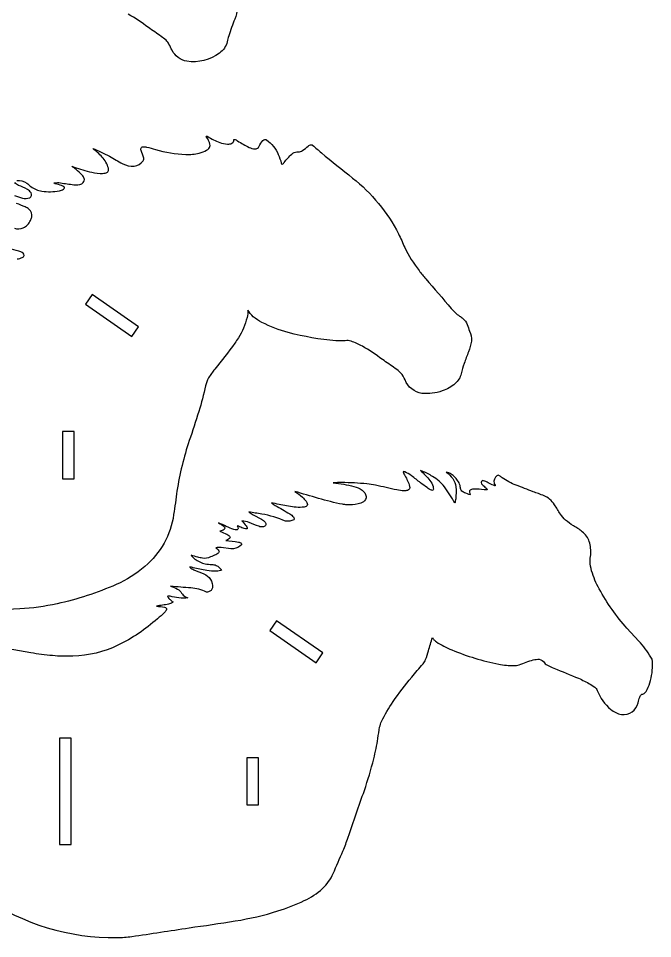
# Model space of a CAD drawing. Extents: x 35.5 to 67.2, y 24 to 50.4.
# Drawn here: x 60.43 to 67.15, y 31.85 to 41.6 of the extents above; entities that cross this region are included whole.
import ezdxf

# ---------------------------------------------------------------- set-up
doc = ezdxf.new("R2010")
doc.units = 0
doc.header["$MEASUREMENT"] = 0
doc.layers.get('0').update_dxf_attribs({"linetype": 'CONTINUOUS'})

msp = doc.modelspace()

# ---------------------------------------------------------------- linework, layer by layer
for points in [[(62.7532, 41.7022, -0.067632), (62.7261, 41.5938, 0.014403), (62.6616, 41.4143, 0.019955), (62.6461, 41.3529, -0.168065), (62.5647, 41.2333, -0.202517), (62.2164, 41.1463, -0.23286), (62.061, 41.2626, 0.010477), (62.0285, 41.3288, 0.083914), (61.9975, 41.3682, 0.019193), (61.9459, 41.4091, 0.002948), (61.8101, 41.5033, 0.030715), (61.5979, 41.6452, 0.046204)], [(60.4154, 39.8838, -0.186777), (60.521, 39.8559, -0.02424), (60.5656, 39.8186, 0.130276), (60.6814, 39.7708, 0.086555), (60.8669, 39.7741, 0.079177), (60.9114, 39.791, 0.209394), (60.9217, 39.8046, 0.239226), (60.9159, 39.8159, 0.058865), (60.8907, 39.8295, 0.019518), (60.8237, 39.8494, -0.098523), (60.8126, 39.8547, -0.343301), (60.8134, 39.8571, -0.098484), (60.8799, 39.8591, 0.018002), (61.0211, 39.8384, 0.124855), (61.104, 39.849, 0.480976), (61.1224, 39.9223, 0.058956), (61.1055, 39.9436, 0.035816), (61.0446, 39.9984, -0.008385), (61.0007, 40.0342, 0.029282), (61.1848, 39.9756, 0.037364), (61.2978, 39.9584, 0.061821), (61.3528, 39.9614, 0.066981), (61.3754, 39.97, 0.259611), (61.389, 39.9956, 0.078992), (61.3873, 40.0132, 0.117333), (61.321, 40.1312, 0.045163), (61.2203, 40.2238, -0.020159), (61.3974, 40.1393, 0.00905), (61.5379, 40.0613, 0.140381), (61.66, 40.0362, 0.21881), (61.7534, 40.0907, 0.068974), (61.7617, 40.1082, 0.152527), (61.7632, 40.1202, -0.004456), (61.7338, 40.2014, -0.221827), (61.7358, 40.2336, -0.196112), (61.7522, 40.2405, -0.064343), (61.7915, 40.237, -0.026667), (61.8858, 40.212, 0.066542), (62.2069, 40.1591, 0.058193), (62.3491, 40.1725, 0.066776), (62.4269, 40.2032, 0.05342), (62.4505, 40.2215, 0.231183), (62.4626, 40.2669, 0.102205), (62.4277, 40.3404, -0.134891), (62.4231, 40.3527), (62.4244, 40.3533, -0.090643), (62.4394, 40.3477, 0.047758), (62.5659, 40.2863, 0.064513), (62.6501, 40.2686, 0.112764), (62.6956, 40.2773, 0.280718), (62.7174, 40.3164, -0.297682), (62.7219, 40.3188, -0.073774), (62.755, 40.3038, 0.031909), (62.8776, 40.2341, 0.087428), (62.9384, 40.2182, 0.272896), (62.984, 40.2453, -0.050638), (63.0233, 40.3086, -0.362893), (63.0633, 40.3123, -0.145702), (63.187, 40.1581, -0.036183), (63.2187, 40.067, 0.159054), (63.2267, 40.0541, 0.243187), (63.2292, 40.0546, 0.068466), (63.2503, 40.0754, -0.050308), (63.3286, 40.1631, -0.146785), (63.3821, 40.1876, 0.090196), (63.4221, 40.1897, 0.075969), (63.4426, 40.1994, 0.029521), (63.5034, 40.2485, -0.176369), (63.5365, 40.2614, -0.128226), (63.5509, 40.2563, -0.006362), (63.6435, 40.176, 0.003739), (63.9746, 39.909, -0.108044), (64.4605, 39.3174, -0.008303), (64.5266, 39.174, 0.054048), (64.6784, 38.9286, 0.014525), (64.749, 38.8411, -0.001522), (65.0194, 38.528, 0.058439), (65.107, 38.4467, -0.028705), (65.1436, 38.4225, -0.109193), (65.1894, 38.3595, 0.005173), (65.213, 38.2888, -0.161016), (65.2323, 38.1813, -0.05706), (65.2016, 38.0692, -0.002049), (65.1557, 37.9452, 0.033149), (65.1254, 37.8357, -0.147589), (65.0615, 37.7333, -0.10387), (64.9241, 37.6542, -0.115711), (64.7088, 37.6284, -0.26364), (64.5297, 37.7705, 0.089938), (64.4867, 37.8437, 0.03932), (64.426, 37.8932, 0.002907), (64.2899, 37.987, 0.03057), (64.0774, 38.1284, 0.052566), (63.9576, 38.1807, 0.100818), (63.8964, 38.1863, -0.042068), (63.7982, 38.1848, -0.043879), (63.2927, 38.2725, -0.046563), (63.0122, 38.3797, -0.052272), (62.9214, 38.4407, -0.07848), (62.8644, 38.51, -0.061574), (62.8556, 38.4321, -0.084668), (62.7634, 38.2158, -0.014734), (62.7262, 38.159, -0.014936), (62.5136, 37.8853, 0.024353), (62.4484, 37.7924, 0.080156), (62.4163, 37.7091, -0.022763), (62.344, 37.4367, -0.00393), (62.2434, 37.1276, 0.040377), (62.113, 36.5938, -0.003881), (62.078, 36.3441, -0.1846), (61.7731, 35.7952, -0.076565), (61.4704, 35.6039, -0.048038), (60.8424, 35.3988, -0.039046), (60.4499, 35.3453, 0.008145), (59.8967, 35.301, -0.020963)], [(60.3912, 39.7227, 0.008322), (60.4763, 39.6957, 0.159989), (60.5535, 39.7011, 0.454305), (60.5674, 39.7509, 0.132084), (60.5281, 39.7895, 0.032328), (60.4342, 39.8318, -0.154478), (60.3959, 39.8628, -0.348708)], [(60.3909, 39.3784, 0.174076), (60.4841, 39.3801, 0.165589), (60.5624, 39.46, 0.050507), (60.5756, 39.4951, 0.288207), (60.5439, 39.5792, 0.073325), (60.5061, 39.6025, -0.014116), (60.4131, 39.6408, -0.085903)], [(60.4197, 39.0522, 0.05601), (60.4744, 39.0673, 0.243836), (60.4946, 39.0901, 0.265565), (60.4825, 39.1147, 0.077449), (60.437, 39.1362, -0.005662), (60.2241, 39.1915, -0.069674)], [(60.0662, 32.2899, 0.153583), (61.4786, 31.8631, 0.027756), (61.6349, 31.8751, 0.002079), (62.2408, 31.9674, 0.00581), (62.7311, 32.04, 0.033332), (63.1827, 32.1454, 0.033552), (63.4621, 32.255, 0.064552), (63.6555, 32.3824, 0.110698), (63.7675, 32.5427, 0.003123), (63.872, 32.7808, 0.020133), (63.9269, 32.9261, -0.002128), (64.0988, 33.4222, 0.018421), (64.1985, 33.7583, 0.019185), (64.2424, 33.9724, -0.018648), (64.2608, 34.0925, -0.051371), (64.2812, 34.1517, -0.037378), (64.4035, 34.3631, -0.023851), (64.6012, 34.6225, -0.009852), (64.72, 34.7617, 0.073375), (64.7473, 34.8079, 0.034553), (64.7785, 34.9028, -0.026228), (64.8211, 35.0411, 0.132925), (64.8416, 35.0134, 0.039108), (64.8627, 34.9965, 0.049596), (65.0264, 34.9113, 0.051377), (65.523, 34.7597, 0.048948), (65.6837, 34.7442, 0.063877), (65.7394, 34.7536, -0.035399), (65.8889, 34.8052, -0.068412), (65.952, 34.8114, -0.250444), (66.0071, 34.774, 0.102595), (66.0263, 34.7575, 0.037732), (66.1078, 34.7172, -0.00476), (66.3676, 34.61, -0.024305), (66.4927, 34.5484, -0.067841), (66.5531, 34.5025, -0.096577), (66.5666, 34.4802, 0.116518), (66.7085, 34.2809, 0.134918), (66.8227, 34.2273, 0.390594), (66.9991, 34.3508, -0.025243), (67.0159, 34.412, -0.199844), (67.0398, 34.4409, 0.163792), (67.0698, 34.4545, 0.0616), (67.0832, 34.4703, 0.069806), (67.1229, 34.5621, 0.082301), (67.1525, 34.7764, 0.04756), (67.1464, 34.8113, 0.061784), (67.1356, 34.8341, 0.051088), (67.0068, 35.005), (66.8813, 35.1398, -0.054218), (66.587, 35.5562, -0.048918), (66.5069, 35.7471, -0.061289), (66.4908, 35.8495, -0.032733), (66.497, 35.9182, 0.095817), (66.4823, 36.0579, 0.144381), (66.408, 36.1631, 0.050689), (66.3129, 36.2266, -0.03778), (66.2305, 36.2864, -0.063984), (66.1754, 36.3504, 0.002447), (66.1138, 36.4476, 0.059855), (66.062, 36.5088, 0.071079), (66.0025, 36.5437, 0.015825), (65.8855, 36.5865, 0.005039), (65.7069, 36.6556, -0.0646), (65.5587, 36.735, -0.027554), (65.5318, 36.7563, 0.360503), (65.5032, 36.7553, 0.308229), (65.4736, 36.6766, 0.082346), (65.4832, 36.6563, -0.27212), (65.4832, 36.6495, -0.257239), (65.48, 36.6488, -0.056424), (65.4244, 36.6751, 0.020483), (65.3736, 36.6986, 0.057837), (65.349, 36.7039, 0.284132), (65.3364, 36.6834, 0.157778), (65.3489, 36.6598, 0.028305), (65.3848, 36.6285, -0.088737), (65.3983, 36.6137, -0.3749), (65.3964, 36.6082, -0.108573), (65.3665, 36.6065, 0.027384), (65.2661, 36.6151, 0.092988), (65.2251, 36.6075, 0.359128), (65.2128, 36.5821, 0.017607), (65.2212, 36.5534, -0.023953), (65.1603, 36.5756, -0.127402), (65.1255, 36.602, -0.122746), (65.1154, 36.6374, 0.109028), (65.0944, 36.6925, 0.110401), (65.0182, 36.7737, 0.093668), (64.9669, 36.7945, -0.066924), (65.0345, 36.7271, -0.126755), (65.0687, 36.6376, -0.043125), (65.0665, 36.5101, -0.060647), (65.0558, 36.4661, 0.038289), (64.9482, 36.6385, 0.098612), (64.822, 36.7492, 0.008085), (64.7101, 36.8058, 0.067276), (64.6938, 36.8097, -0.041285), (64.7938, 36.7051, -0.092867), (64.8262, 36.6428, -0.055337), (64.8306, 36.6127, -0.266115), (64.8246, 36.602, -0.266115), (64.8124, 36.6018, -0.076746), (64.763, 36.6295, 0.013032), (64.6931, 36.6803, 0.004934), (64.5986, 36.7557, 0.063887), (64.5268, 36.7957, 0.061865), (64.5123, 36.799, 0.228316), (64.51, 36.798, 0.228316), (64.5093, 36.7955, 0.05765), (64.5284, 36.7583, -0.058282), (64.5786, 36.6431, -0.206078), (64.5765, 36.6169, -0.206078), (64.556, 36.6006, -0.087196), (64.5182, 36.5962, -0.046519), (64.4423, 36.6054, 0.002434), (64.2174, 36.6553, 0.025583), (64.1262, 36.6687, 0.022575), (63.8586, 36.6834, 0.012708), (63.7691, 36.6815, -0.033707), (63.9889, 36.6417, -0.080578), (64.0757, 36.6034, -0.214232), (64.1172, 36.537, -0.281608), (64.0881, 36.4802, -0.115371), (64.0316, 36.457, -0.056117), (63.9141, 36.448, -0.03448), (63.8679, 36.4534, -0.022702), (63.6128, 36.5157, -0.001426), (63.3607, 36.5904, -0.035181), (63.4425, 36.5282, -0.035614), (63.4808, 36.488, -0.145757), (63.4958, 36.4526, -0.267594), (63.4817, 36.4313, -0.104962), (63.4405, 36.4213, -0.050352), (63.3563, 36.4245, -0.018118), (63.2749, 36.4358, -0.009882), (63.114, 36.4698, 0.042433), (63.1548, 36.4411, -0.008818), (63.3076, 36.3521, -0.061206), (63.3479, 36.319, -0.089853), (63.3565, 36.3035, -0.274847), (63.3507, 36.289, -0.121299), (63.3088, 36.276), (63.2643, 36.2733, 0.069334), (63.0113, 36.3496, -0.006414), (62.875, 36.3723, 0.030572), (62.9214, 36.3428), (63.0074, 36.2952, -0.067919), (63.0474, 36.2647, -0.271226), (63.0536, 36.2356, -0.271226), (63.0312, 36.2159, -0.163905), (62.9805, 36.2199, -0.011706), (62.878, 36.2602, 0.09534), (62.8013, 36.2771, -0.01865), (62.8468, 36.2235, -0.051187), (62.8581, 36.2032, -0.228415), (62.8577, 36.197, -0.228415), (62.8525, 36.1934, -0.092589), (62.8011, 36.205, 0.011902), (62.7517, 36.2247, -0.112717), (62.7612, 36.1954, -0.203022), (62.756, 36.185, -0.203022), (62.745, 36.1815, -0.088122), (62.7165, 36.1858, -0.028039), (62.6353, 36.2193, 0.010223), (62.555, 36.2554, -0.092818), (62.6141, 36.216, -0.381729), (62.6144, 36.1879, -0.118376), (62.568, 36.1676), (62.6315, 36.1418, -0.09391), (62.6708, 36.1169, -0.218862), (62.6761, 36.1027, -0.218862), (62.6687, 36.0893, -0.101608), (62.6295, 36.0688, -0.024151), (62.7654, 36.0524, -0.124351), (62.7951, 36.0402, -0.363467), (62.796, 36.024, -0.187431), (62.7124, 35.9832, -0.048914), (62.6834, 35.9829), (62.5811, 35.9962, 0.063528), (62.526, 35.993, -0.117433), (62.5568, 35.9614, -0.363368), (62.5477, 35.9318, -0.05022), (62.5261, 35.9189, -0.006691), (62.4671, 35.8961, -0.170079), (62.3828, 35.8828, -0.030386), (62.3347, 35.8929, -0.004959), (62.263, 35.914, 0.10624), (62.3023, 35.8738, 0.094245), (62.4128, 35.822, 0.050531), (62.4806, 35.8165, -0.07361), (62.5286, 35.8065, -0.082686), (62.5597, 35.7835, -0.010583), (62.5865, 35.7549, -0.077733), (62.5323, 35.7445, -0.044411), (62.4284, 35.7516, -0.02342), (62.2851, 35.7818, 0.014748), (62.2486, 35.7905, 0.100106), (62.2522, 35.7846, 0.080671), (62.2919, 35.7604, 0.00444), (62.398, 35.7167, -0.337738), (62.4881, 35.5693, -0.292831), (62.4475, 35.5258, -0.079998), (62.4259, 35.5234, 0.103853), (62.2608, 35.5672, -0.013742), (62.046, 35.5859, -0.06244), (62.1191, 35.5555, -0.111953), (62.1617, 35.5131, 0.130353), (62.2036, 35.4733, 0.034751), (62.23, 35.4614, -0.06953), (62.132, 35.4634, -0.006892), (62.0401, 35.4788, 0.056261), (62.0169, 35.4787, 0.403032), (62.0148, 35.4724, 0.086149), (62.0411, 35.4438, -0.00806), (62.0716, 35.4191, -0.102582), (62.0648, 35.4116, -0.100159), (62.0241, 35.3958, -0.020424), (61.9601, 35.3847, 0.024962), (61.8962, 35.373, -0.032074), (61.9823, 35.3627, -0.179452), (62.0006, 35.3511, -0.231944), (62.0017, 35.3375, -0.097542), (61.9817, 35.3075, -0.027048), (61.907, 35.2411, -0.067942), (61.4878, 34.9598, -0.103683), (61.0114, 34.8441, -0.032621), (60.794, 34.8502, -0.019425), (60.5647, 34.8797, -0.000542), (60.0814, 34.9683, 0.029527)]]:
    msp.add_lwpolyline(points, format="xyb")
for points in [[(61.7069, 38.3326), (61.2141, 38.6748), (61.1428, 38.5721), (61.6356, 38.2299)], [(61.0256, 37.2234), (60.9006, 37.2234), (60.9006, 36.7234), (61.0256, 36.7234)], [(63.6597, 34.8783), (63.1669, 35.2205), (63.0956, 35.1178), (63.5884, 34.7756)], [(60.992, 33.976), (60.867, 33.976), (60.867, 32.851), (60.992, 32.851)], [(62.9784, 33.7691), (62.8534, 33.7691), (62.8534, 33.2691), (62.9784, 33.2691)]]:
    msp.add_lwpolyline(points, close=True)

doc.saveas('drawing.dxf')
